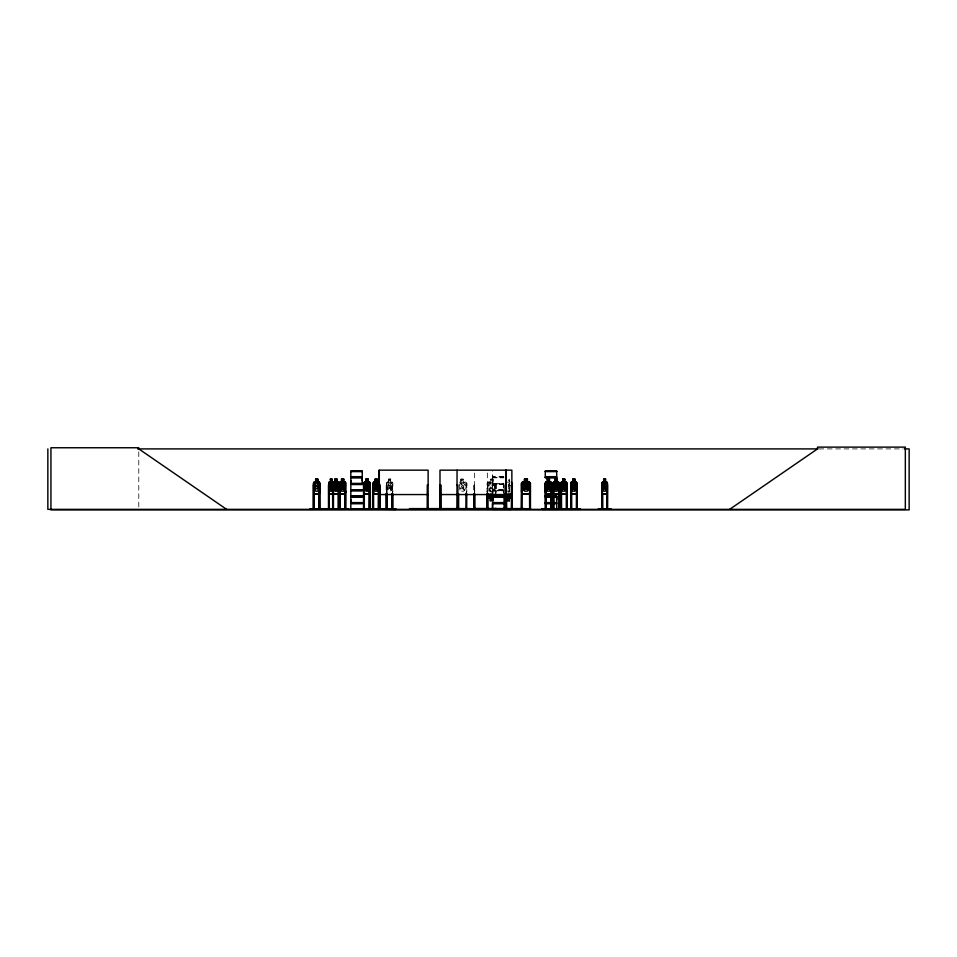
<?xml version="1.0" encoding="UTF-8"?>
<svg xmlns="http://www.w3.org/2000/svg" width="957" height="957" viewBox="0 0 957 957"><rect width="100%" height="100%" fill="white"/><g stroke="black" fill="none" stroke-linecap="round" stroke-linejoin="round"><path stroke-width="0.72" stroke-dasharray="4.79 3.59" d="M503.801 490.439L492.448 490.331L503.801 490.235M392.023 494.087L392.729 491.192M392.322 493.19L392.872 491.204M503.861 477.065L492.496 477.065L492.58 471.61M503.861 483.799L492.496 483.799L492.58 477.77L492.568 483.405L503.789 483.405M465.772 494.087L466.765 491.192L466.872 483.141L465.808 482.089L463.87 482.089M466.179 493.19L466.872 491.204M487.077 488.752L488.106 485.761L495.152 485.761L496.073 488.752M494.972 494.087L496.073 491.204M492.508 477.041L492.568 477.806L503.789 477.806M492.508 483.763L492.58 493.322M508.346 491.754L509.543 489.745M508.299 485.043L509.626 483.118M492.209 493.345C496.252 489.721 492.771 487.879 491.563 492.688C487.986 485.139 488.572 494.948 491.587 487.269C492.783 491.79 496.348 490.893 492.185 486.623C496.133 483.129 492.711 481.383 491.527 485.929C490.51 481.371 486.969 483.165 490.941 486.611L489.027 489.876L490.965 493.334M508.466 493.345L509.734 491.168M509.674 484.529L508.442 486.623L509.734 488.8M497.389 490.785L499.159 490.785M488.668 491.168L490.175 488.764L490.175 483.189L492.975 483.189L492.975 488.788L494.47 491.168M387.214 482.184L386.401 492.149M818.965 448.905L903.241 448.905M503.789 476.682L492.568 476.682L492.568 472.626M492.508 477.447L503.861 477.411M390.755 479.086L388.554 479.086L387.645 488.788L388.698 491.192L390.683 491.192L391.736 488.788L391.736 483.189L390.683 482.184L390.683 479.086L390.755 482.089L392.131 482.089L392.872 483.141L392.729 492.149M388.626 479.182L390.683 479.182M463.774 479.182L460.963 479.182L460.963 482.184L459.468 483.189L459.468 488.788L460.963 491.192L463.774 491.192L465.269 488.788L465.269 483.189L463.774 482.184L463.87 479.086L460.867 479.086L460.867 482.089L458.822 482.089M490.175 479.182L492.975 479.182L492.975 482.184L494.47 483.189L494.47 488.788L492.975 491.192L490.175 491.192L488.668 488.788L488.668 483.189L490.175 482.184L490.068 479.086L493.07 479.086L493.07 482.089L495.02 482.089L496.073 483.141L495.977 495.427M492.472 479.684L490.678 479.684L490.678 480.689L492.472 480.689M388.626 482.089L387.118 482.089L386.437 483.153L386.939 493.19M490.068 482.089L488.022 482.089L487.077 483.153L487.077 492.783M387.142 482.184L392.095 482.184M459.372 482.184L465.772 482.184M488.07 482.184L494.972 482.184L495.977 483.189L495.977 492.149M506.432 482.184L509.232 482.184L509.232 479.182M392.801 483.141L392.059 482.089M492.52 484.206L503.861 484.146M503.789 484.541L492.568 484.541L492.568 493.154M392.729 484.984L391.927 484.984L391.927 492.149M466.765 484.984L465.939 484.984L465.939 492.149M487.005 484.984L487.891 484.984L487.891 492.317M495.977 484.984L495.14 484.984L495.152 492.149M508.586 485.761L511.409 485.761M490.175 488.788L492.975 488.764M492.58 490.785L503.777 490.785M386.508 491.204L387.095 494.183M506.432 491.168L509.232 491.168M509.579 490.211L508.37 488.202M495.068 485.869L495.977 488.764M487.173 491.192L487.771 493.118M487.077 491.204L487.687 493.19M509.327 479.086L509.339 482.089M509.232 483.189L509.232 488.788M508.729 479.684L508.729 480.689M503.43 483.201L503.442 492.771M503.334 483.153L503.334 492.783M487.472 473.033L487.472 493.118M474.708 492.317L474.708 484.984L473.906 484.984L473.906 492.317M474.481 473.033L474.481 493.118M474.122 484.984L474.122 492.317M466.765 483.189L466.765 492.149M392.502 484.984L392.502 492.149M392.143 484.984L392.143 492.149M386.987 492.149L386.987 484.984L386.173 484.984L386.173 492.149M386.76 484.984L386.76 492.149M138.789 451.848L138.789 507.892M391.449 490.068L390.767 490.163L389.607 487.269L387.764 490.187L389.152 486.611L387.824 483.177L389.571 485.929L391.377 483.177L390.025 486.623L391.449 490.068M464.994 490.068L464.025 490.163L462.375 487.269C461.083 491.838 457.649 490.857 461.741 486.611C457.769 483.165 461.31 481.371 462.327 485.929C463.463 481.61 467.052 482.519 462.985 486.623L464.994 490.068M390.324 479.684L389.056 479.684L389.056 480.689L390.324 480.689L390.324 479.684M463.272 479.684L461.465 479.684L461.465 480.689L463.272 480.689L463.272 479.684M390.683 483.189L388.698 483.189L388.698 488.788L390.683 488.788L390.683 483.189M463.774 483.189L460.963 483.189L460.963 488.788L463.774 488.788L463.774 483.189M503.777 489.793L492.58 489.793L503.801 489.936"/><path stroke-width="1.44" d="M362.248 502.592L350.836 502.592L350.848 499.793M362.248 483.405L350.836 483.405L350.848 480.605M362.236 480.605L362.236 477.806M556.675 499.793L556.675 496.982L545.275 496.982M435.579 508.909L444.73 508.873M501.839 509.351L511.313 508.729M545.251 509.136L545.179 483.153L545.921 482.089M487.376 508.897L487.472 493.788M606.69 494.087L607.3 491.192M324.626 508.909L348.922 508.909M319.148 494.183L319.937 483.141L319.124 482.089M319.961 491.204L319.207 494.183L314.159 494.183M333.491 494.183L338.539 494.183L339.197 491.192L340.118 494.183M338.539 494.183L339.268 491.204M345.022 494.183L345.824 491.204L345.094 494.183L340.046 494.183M364.533 482.089L363.78 483.153L364.438 494.183L369.486 494.183L370.215 483.141L369.402 482.089M369.486 494.183L370.215 491.204M378.529 494.087L379.235 491.192M379.379 491.204L378.577 494.183L373.589 494.183M558.541 494.183L559.331 491.204L558.481 494.087L553.613 494.087M566.257 494.183L567.058 491.204L566.329 494.183L561.28 494.183L560.694 491.204M576.341 494.183L577.143 491.204L576.293 494.087L571.413 494.087M598.281 508.909L611.2 508.909M309.996 509.291L323.083 509.303M329.328 509.291L329.184 484.984L328.478 484.984L328.49 509.363M360.287 508.909L395.923 509.363L350.8 509.136L350.848 503.717L362.248 503.717M369.163 509.303L369.27 484.984L370.072 484.984M541.961 509.291L580.576 509.303M541.985 508.873L580.54 509.291L542.021 509.363M567.226 509.303L567.214 484.984L566.4 484.984L566.436 509.363M332.737 488.788L331.947 491.192L330.476 491.192L329.675 488.788L329.675 483.189L330.476 482.184M511.648 493.19L512.33 491.204M530.465 491.204L529.436 494.183L522.39 494.183L521.457 491.204M378.697 509.351L378.876 508.478M456.884 508.897L457.075 470.162M487.005 493.585L486.802 508.861M521.182 509.303L521.457 483.153L522.414 482.089L524.46 482.089L524.46 479.086L527.463 479.086L527.367 482.184L528.862 483.189L528.862 488.788L527.367 491.192L524.556 491.192L523.06 488.788L523.06 483.189L524.556 482.184L524.556 479.182L527.367 479.182M328.777 509.363L328.753 483.153L329.256 482.089L330.416 482.089M328.837 483.153L329.364 482.089M605.506 482.089L606.786 482.089L607.444 483.141L606.726 494.183L602.372 494.183L601.797 483.153L602.467 482.089L603.735 482.089M601.941 483.201L602.491 482.184L606.762 482.184M490.355 494.374C486.814 497.831 491.659 497.389 491.611 494.027L493.405 496.839M506.612 494.374C503.083 497.831 507.928 497.389 507.88 494.027C507.868 497.365 512.521 497.831 509.076 494.386M314.255 482.089L313.573 483.201L313.489 509.363M333.574 482.089L332.904 483.201L332.689 509.363L332.569 484.984L333.419 484.984M339.089 509.363L339.197 483.141L340.07 482.089L341.577 482.089M339.46 483.201L340.142 482.089M372.895 509.363L372.943 483.153L373.685 482.089L375.132 482.089M553.648 482.089L552.967 483.201L552.871 509.363M560.658 509.363L560.694 483.153L561.4 482.184L566.281 482.184L566.915 483.189L566.915 491.192M571.437 494.183L570.707 483.153L571.449 482.089M570.851 483.201L571.485 482.184M503.98 503.717L492.568 503.717L492.58 508.968L510.99 509.363L492.544 509.351M492.484 509.196L492.568 503.717M511.337 497.772L512.234 496.755L512.33 483.141L511.277 482.089M512.33 496.803L511.373 497.867L504.387 497.867M603.711 482.184L602.79 483.189L602.79 488.788L603.711 491.192L605.446 491.192L606.379 488.788L605.506 479.086M335.094 482.184L334.029 483.189L334.029 488.788L335.094 491.192L337.079 491.192L338.132 488.788L338.132 483.189L337.079 482.184L337.008 479.182L335.022 479.182L335.094 482.184L335.022 479.086M375.204 482.184L374.139 483.189L374.139 488.788L375.204 491.192L377.178 491.192L378.242 488.788L378.242 483.189L377.178 482.184L377.106 479.182L375.132 479.182L375.204 482.184L375.06 479.086L377.249 479.086L377.178 482.184M547.368 482.184L546.303 483.189L546.303 488.788L547.368 491.192L549.342 491.192L550.407 488.788L550.407 483.189L549.342 482.184L549.342 479.182L547.368 479.182L547.44 482.184L547.368 479.086M729.641 509.363L817.493 448.905L817.493 447.122L905.334 447.122L905.334 509.363L47.85 509.363L47.85 448.905M329.052 509.303L328.909 493.585M369.402 509.303L369.498 484.984M137.664 448.905L817.948 448.905M904.664 448.905L909.15 448.905L909.15 509.878L50.936 509.878L50.936 447.756L138.789 447.756L138.789 448.905L226.63 509.363M350.824 471.047L362.26 471.047M545.263 471.047L556.699 471.047M350.848 471.61L362.236 471.61M545.287 471.61L556.675 471.61M362.248 476.682L350.836 476.682L350.836 471.275L362.26 471.251L362.236 476.682M350.752 477.065L362.32 477.065M545.203 477.065L556.771 477.065M350.752 477.411L362.32 477.411M545.203 477.411L556.771 477.411M545.275 477.806L556.687 477.806M330.332 479.086L331.995 479.086L331.947 482.184L332.737 483.189M334.95 479.086L337.151 479.086L337.079 482.184M368.098 479.086L365.909 479.086L365.981 482.184M547.296 479.086L549.485 479.086L549.414 482.184M557.213 479.086L555.024 479.086L555.096 482.184L554.031 483.189L554.031 488.788L555.096 491.192L557.07 491.192L558.134 488.788L557.141 479.086L557.213 482.089L558.589 482.089M605.59 479.086L603.652 479.086L603.795 482.184M315.702 479.182L317.748 479.182M330.38 479.182L331.947 479.182M341.577 479.182L343.635 479.182M365.981 479.182L368.026 479.182L367.955 482.184L369.091 483.189L369.091 488.788L368.026 491.192L366.041 491.192L364.988 488.788L364.988 483.189L366.041 482.184L366.041 479.182M555.096 479.182L557.141 479.182M562.812 479.182L564.869 479.182M572.896 479.182L574.954 479.182L574.882 482.184L575.947 483.189L575.947 488.788L574.882 491.192L572.896 491.192L571.843 488.788L572.824 479.086L575.025 479.086L574.954 482.184M603.711 479.182L605.53 479.182M315.702 482.089L314.183 482.089L313.501 483.153L314.243 494.183M317.748 482.089L319.195 482.089M331.912 482.089L333.024 482.089L333.526 483.189L333.443 509.363M335.022 482.089L333.503 482.089L332.833 483.153L332.94 509.363M337.079 482.089L338.515 482.089M343.635 482.089L345.082 482.089M364.461 482.089L365.981 482.089M368.026 482.089L369.474 482.089M377.178 482.089L378.625 482.089L379.379 483.141L379.403 509.363M527.463 482.089L529.4 482.089L530.465 483.141L530.453 509.363M545.849 482.089L547.368 482.089M549.414 482.089L550.861 482.089M555.096 482.089L553.577 482.089L552.895 483.153L553.086 509.363M562.812 482.089L561.304 482.089L560.694 483.153M564.869 482.089L566.317 482.089L567.058 483.141L567.058 509.363M571.389 482.089L572.896 482.089M574.954 482.089L576.401 482.089M314.207 482.184L319.16 482.184L319.794 483.189L319.853 509.363M329.28 482.184L333 482.184M333.538 482.184L338.491 482.184M340.094 482.184L345.046 482.184M364.485 482.184L369.438 482.184M373.649 482.184L378.601 482.184M522.462 482.184L529.365 482.184L530.357 483.189M545.885 482.184L550.837 482.184M553.613 482.184L558.553 482.184M571.413 482.184L576.365 482.184M344.975 482.184L345.824 483.141L345.01 482.089M363.78 483.153L363.672 509.363M369.366 482.184L370.215 483.141M372.943 483.153L373.72 494.087L378.601 494.087M545.179 483.153L545.897 494.183M550.765 482.184L551.615 483.141L551.603 509.363M570.707 483.153L570.755 509.315M577.262 509.363L577.143 483.141L576.939 509.363M601.797 483.153L601.845 509.363L601.786 508.478L602.671 508.478L602.659 509.363L602.611 493.585M545.275 483.405L546.052 483.405M550.981 483.405L553.84 483.405M350.752 483.799L362.32 483.799M545.203 483.799L545.968 483.799M550.981 483.799L553.876 483.799M350.752 484.146L362.32 484.146M545.203 484.146L545.968 484.146M550.981 484.146L553.876 484.146M362.248 484.541L350.836 484.541L350.836 489.936L362.236 489.793M545.275 484.541L546.052 484.541M550.981 484.541L553.84 484.541M318.98 484.984L319.782 484.984M345.68 484.984L344.879 484.984L345.034 509.363M428.114 484.984L427.289 484.984L427.193 509.363M439.993 484.984L440.794 484.984L440.866 509.363M457.075 484.984L457.901 484.984L457.913 509.363M505.858 484.984L505.033 484.984L505.033 509.363L504.937 508.478M506.241 484.984L506.564 509.363M512.234 484.984L511.397 484.984L511.409 509.363M521.409 484.984L522.235 484.984L522.139 509.363M530.357 484.984L529.532 484.984L529.628 509.363M545.203 484.984L546.016 484.984L546.088 509.363M551.77 484.984L550.957 484.984L550.885 509.363M552.931 484.984L553.744 484.984L553.744 509.363M560.658 484.984L561.46 484.984L561.532 509.363M570.743 484.984L571.544 484.984L571.616 509.363M577.298 484.984L576.485 484.984L576.425 509.363M601.845 484.984L602.611 484.984M313.573 485.989L319.961 485.989M546.076 489.793L545.287 489.793L546.028 489.948M362.26 489.948L350.729 490.092L362.26 490.175M545.263 490.235L546.064 490.223M550.981 490.151L553.84 490.175M362.26 490.463L350.824 490.427L350.848 495.858L362.248 495.858M545.263 490.463L546.028 490.439M550.981 490.439L553.84 490.427M350.848 490.785L362.236 490.785M545.287 490.785L546.076 490.785M550.981 490.785L553.828 490.785M332.833 491.204L333.562 494.183M363.78 491.204L364.509 494.183M373.003 491.204L373.661 494.183M551.543 491.204L550.813 494.183L545.825 494.183M552.895 491.204L553.625 494.183L558.613 494.183M601.797 491.204L602.455 494.183M314.207 494.087L319.16 494.087M329.28 494.087L333 494.087M333.538 494.087L338.491 494.087M340.094 494.087L345.046 494.087M364.485 494.087L369.438 494.087M522.462 494.087L529.365 494.087M550.837 494.087L545.885 494.087L545.311 491.192M561.328 494.087L566.281 494.087M602.42 494.087L606.762 494.087M571.365 494.183L576.413 494.183M379.331 494.554L428.114 494.554M439.993 494.554L511.863 494.554M492.568 495.858L503.98 495.858M545.275 495.858L556.687 495.858M350.752 496.252L362.32 496.252M492.496 496.252L504.064 496.252M545.203 496.252L556.771 496.252M350.752 496.599L362.32 496.599M492.496 496.599L504.064 496.599M545.203 496.599L556.771 496.599M362.248 496.982L350.836 496.982L350.836 502.592M492.568 496.982L503.98 496.982M506.337 500.87L509.339 500.87L509.339 497.867M492.568 502.592L503.98 502.592M545.275 502.592L556.687 502.592L556.687 496.982M350.752 502.975L362.32 502.975M492.496 502.975L504.064 502.975M545.203 502.975L556.771 502.975M350.752 503.322L362.32 503.322M492.496 503.322L504.064 503.322M545.203 503.322L556.771 503.322M545.275 503.717L556.687 503.717L556.687 509.124M313.178 508.478L314.147 508.478M319.853 508.478L318.896 508.478L318.908 509.363L318.98 493.585M328.407 508.478L329.256 508.478M332.486 508.478L333.503 508.478M340.01 508.478L338.24 508.478L338.252 509.363M345.764 508.478L344.795 508.478L344.807 509.363M363.433 508.478L364.402 508.478L364.402 509.363M369.187 508.478L370.156 508.478M372.596 508.478L373.553 508.478M378.338 508.478L380.252 508.478M387.059 508.478L386.09 508.478L386.102 509.363M391.844 508.478L392.813 508.478M530.453 508.478L529.436 508.478L529.436 509.363M546.1 508.478L545.119 508.478L545.37 509.363M550.873 508.478L551.842 508.478M552.847 508.478L553.828 508.478L553.804 509.363M558.601 508.478L559.57 508.478M560.575 508.478L561.544 508.478M567.298 508.478L566.329 508.478L566.341 509.363M571.628 508.478L570.659 508.478L570.671 509.363M576.401 508.478L577.382 508.478L577.37 509.363M607.695 508.478L606.81 508.478L606.81 509.363L606.87 484.984L607.635 484.984L607.635 509.363M323.023 508.873L310.02 508.873L323.047 509.291M458.738 508.729L465.844 508.729M477.974 509.291L471.406 508.861L478.01 509.303M487.926 508.729L495.056 508.729M496.013 508.873L496.671 509.351M522.331 508.729L529.436 508.729M350.848 508.968L395.971 508.909M477.962 508.897L471.49 509.303M512.234 483.189L512.222 509.363L512.33 508.478M506.109 509.303L505.954 508.478M506.432 509.351L506.253 470.162M495.87 508.478L495.965 509.363L496.061 508.478M428.365 509.303L428.21 508.478M373.625 509.351L373.481 484.984L372.68 484.984L372.608 509.363M564.797 482.184L565.862 483.189L565.862 488.788L564.797 491.192L562.812 491.192L561.759 488.788L561.759 483.189L562.812 482.184L562.812 479.086M503.43 496.767L504.435 497.772M487.173 496.767L488.178 497.772M487.077 496.815L488.13 497.867L492.975 497.772L492.975 500.774M576.329 482.089L577.143 483.141M558.517 482.089L559.331 483.141L559.331 509.363L559.486 484.984L558.685 484.984L558.613 509.363M550.789 482.089L551.615 483.141M338.455 482.089L339.268 483.141L339.448 509.363M606.714 482.089L607.384 483.189L607.252 509.363M332.916 482.184L332.952 494.183L329.244 494.183L328.753 491.204L329.352 494.183M511.409 485.761L512.33 488.752L511.636 486.838M330.177 482.089L333.192 493.441M570.851 491.192L571.485 494.087M313.645 491.192L314.279 494.087M607.611 508.478L607.444 509.363M607.121 484.984L607.061 509.363M602.36 484.984L602.42 509.363M602.097 484.984L602.097 509.363M576.844 508.478L576.82 509.363M576.712 484.984L576.652 509.363M572.968 479.182L572.968 482.184M571.52 508.478L571.389 509.363L571.329 484.984M570.97 484.984L571.102 509.363M566.891 508.478L566.771 509.363M566.628 484.984L566.568 509.363M564.869 482.184L564.869 479.086L562.752 479.086L562.752 482.089M561.245 484.984L561.304 509.363M561.101 508.478L560.981 509.363M560.886 484.984L560.814 509.363M559.044 508.478L559.127 509.363M558.9 484.984L558.84 509.363M553.517 484.984L553.589 509.363M553.254 508.478L553.385 509.363M551.83 508.478L551.83 509.363M551.543 483.141L551.435 509.363M551.28 508.478L551.316 509.363M551.184 484.984L551.112 509.363M545.861 508.478L545.861 509.363M545.789 484.984L545.693 509.363L545.43 484.984M524.903 509.363L524.903 508.61L473.823 508.478L473.835 509.363L473.906 493.788M523.144 508.61L523.144 509.363M522.331 508.478L522.331 509.363M521.565 483.201L521.565 491.192M521.505 508.478L521.505 509.363M511.899 509.363L511.863 470.162L439.993 470.162L439.993 509.363L439.897 508.478M511.313 508.478L511.313 509.363M510.739 493.968L510.739 496.767L509.232 497.772L509.232 500.774M509.232 493.968L509.232 496.767L506.432 496.767L506.432 493.968M506.432 500.774L506.432 497.772L504.937 496.767L504.937 493.968M505.858 470.162L505.918 509.363M504.195 508.478L504.195 509.363M504.1 493.585L504.1 509.363M495.248 508.478L495.236 509.363M495.152 508.478L495.056 509.363M493.07 497.867L493.07 500.87L490.068 500.87L490.175 497.772L488.668 496.767L488.668 493.968M492.975 493.968L492.975 496.767L490.175 496.767L490.175 493.968M487.831 493.585L487.926 509.363M487.735 508.478L487.747 509.363M486.922 508.478L486.826 509.363M474.708 493.788L474.708 509.363M474.481 493.788L474.552 509.363M474.349 508.478L474.265 509.363M474.122 493.788L474.062 509.363M470.473 509.363L470.473 508.61L409.5 508.61L409.5 509.363M468.691 508.61L468.691 509.363M466.86 508.478L466.86 509.363M466.765 493.585L466.669 509.363M465.939 493.585L465.939 509.363M465.844 508.478L465.844 509.363M458.738 508.478L458.738 509.363M458.642 493.585L458.642 509.363M457.817 493.585L457.721 509.363M457.171 508.478L457.171 509.363M440.567 484.984L440.639 509.363M440.364 508.478L440.471 509.363M440.316 484.984L440.304 509.363M428.174 509.363L428.114 470.162L379.331 470.162L379.199 509.363L379.092 470.162M411.271 508.61L411.271 509.363M392.729 493.585L392.693 509.363M392.502 493.585L392.573 509.363M392.37 508.478L392.406 509.363M392.143 493.585L392.286 509.363M391.927 493.585L392.083 509.363M391.856 508.478L391.856 509.363M386.987 493.585L387.047 509.363M386.76 493.585L386.831 509.363M386.628 508.478L386.532 509.363L386.401 493.585M386.173 493.585L386.173 509.363M380.252 509.363L380.156 484.984L378.422 484.984L378.362 509.363M380.061 508.478L380.061 509.363M378.649 484.984L378.577 509.363M373.254 484.984L373.266 509.363M373.003 508.478L373.039 509.363M370.144 483.141L370.072 509.363M369.857 484.984L369.857 509.363M369.713 508.478L369.629 509.363M368.026 479.086L368.026 482.184M364.294 509.363L364.33 484.984L363.516 484.984L363.552 509.363M364.103 484.984L364.174 509.363M363.875 508.478L363.851 509.363M362.236 483.405L362.248 477.806L350.836 477.806L350.836 483.405M345.752 483.141L345.68 509.363M345.465 484.984L345.525 509.363M345.321 508.478L345.357 509.363M345.106 484.984L345.106 509.363M343.707 482.089L343.707 479.086L341.505 479.086L340.596 488.788L341.649 491.192L343.635 491.192L344.699 488.788L344.699 483.189L343.635 482.184L343.635 479.086M339.998 509.363L339.938 484.984L338.323 484.984L338.323 509.363M339.711 484.984L339.783 509.363M339.532 483.201L339.532 491.192M339.484 508.478L339.579 509.363M338.898 484.984L338.898 509.363M338.802 508.478L338.682 509.363M338.539 484.984L338.479 509.363M333.156 484.984L333.215 509.363M331.864 479.182L331.864 482.184M330.416 479.086L330.38 482.184M319.554 484.984L319.626 509.363M319.423 508.478L319.459 509.363M319.195 484.984L319.136 509.363M317.676 479.182L317.676 482.184M315.762 479.182L315.762 482.184L314.709 483.189L314.709 488.788L315.762 491.192L317.748 491.192L318.813 488.788L317.82 479.086L315.631 479.086L315.702 482.184M314.135 509.363L314.063 484.984L313.262 484.984L313.298 509.363M313.848 484.984L313.908 509.363M313.585 508.478L313.74 509.363M606.319 490.068L604.692 487.269L603.089 490.187L604.298 486.611L603.233 483.129L605.446 483.189L605.446 488.788L603.711 488.788L603.7 483.201L604.668 485.929L606.248 483.177L605.063 486.623L606.319 490.068M337.845 490.068L337.127 490.08L336.003 487.269L334.854 490.163L334.137 490.068L335.548 486.611L334.22 483.177L335.967 485.929L337.773 483.177L336.421 486.623L337.845 490.068M344.4 490.068L343.683 490.08L342.558 487.269L341.41 490.163L340.692 490.068L342.104 486.611L340.776 483.177L342.522 485.929L344.329 483.177L342.977 486.623L344.4 490.068M368.792 490.068L368.074 490.08L366.95 487.269L365.801 490.163L365.084 490.068L366.495 486.611L365.167 483.177L366.914 485.929L368.72 483.177L367.368 486.623L368.792 490.068M377.955 490.068L377.225 490.08L376.101 487.269L374.259 490.187L375.646 486.611L374.319 483.177L376.065 485.929L377.871 483.177L376.532 486.623L377.955 490.068M550.311 490.068L549.581 490.08L548.457 487.269L547.308 490.163L546.603 490.068L548.014 486.611L546.686 483.177L548.421 485.929L550.227 483.177L548.887 486.623L550.311 490.068M558.039 490.068L557.357 490.163L556.184 487.269L554.342 490.187L555.73 486.611L554.402 483.177L557.07 483.189L557.07 488.788L555.096 488.788L555.048 483.201L556.149 485.929L557.955 483.177L556.615 486.623L558.039 490.068M565.754 490.068L565.037 490.08L563.912 487.269L562.07 490.187L563.458 486.611L562.13 483.177L563.876 485.929L565.683 483.177L564.331 486.623L565.754 490.068M575.839 490.068L575.157 490.163L573.997 487.269L572.154 490.187L573.542 486.611L572.214 483.177L574.882 483.189L574.882 488.788L572.896 488.788L572.86 483.201L573.961 485.929L575.767 483.177L574.415 486.623L575.839 490.068M528.587 490.068L527.558 490.08L525.967 487.269C524.843 491.802 521.134 490.905 525.333 486.611C521.362 483.165 524.903 481.371 525.919 485.929C527.056 481.61 530.645 482.519 526.577 486.623L528.587 490.068M556.699 471.275L545.263 471.251L545.287 476.682L556.687 476.682L556.687 471.275M317.389 479.684L316.121 479.684L316.121 480.689L317.389 480.689L317.389 479.684M331.684 479.684L330.739 479.684L330.739 480.689L331.684 480.689L331.684 479.684M336.72 479.684L335.452 479.684L335.452 480.689L336.72 480.689L336.72 479.684M343.276 479.684L342.008 479.684L342.008 480.689L343.276 480.689L343.276 479.684M367.667 479.684L366.399 479.684L366.399 480.689L367.667 480.689L367.667 479.684M376.831 479.684L375.551 479.684L375.551 480.689L376.831 480.689L376.831 479.684M526.864 479.684L525.058 479.684L525.058 480.689L526.864 480.689L526.864 479.684M548.995 479.684L547.715 479.684L547.715 480.689L548.995 480.689L548.995 479.684M556.723 479.684L555.443 479.684L555.443 480.689L556.723 480.689L556.723 479.684M564.439 479.684L563.171 479.684L563.171 480.689L564.439 480.689L564.439 479.684M574.523 479.684L573.255 479.684L573.255 480.689L574.523 480.689L574.523 479.684M605.135 479.684L604.023 479.684L604.023 480.689L605.135 480.689L605.135 479.684M317.748 483.189L315.762 483.189L315.762 488.788L317.748 488.788L317.748 483.189M331.947 483.189L330.476 483.189L330.476 488.788L331.947 488.788L331.947 483.189M337.079 483.189L335.094 483.189L335.094 488.788L337.079 488.788L337.079 483.189M343.635 483.189L341.649 483.189L341.649 488.788L343.635 488.788L343.635 483.189M368.026 483.189L366.041 483.189L366.041 488.788L368.026 488.788L368.026 483.189M377.178 483.189L375.204 483.189L375.204 488.788L377.178 488.788L377.178 483.189M527.367 483.189L524.556 483.189L524.556 488.788L527.367 488.788L527.367 483.189M549.342 483.189L547.368 483.189L547.368 488.788L549.342 488.788L549.342 483.189M564.797 483.189L562.812 483.189L562.812 488.788L564.797 488.788L564.797 483.189M553.828 489.793L550.981 489.793L553.84 489.936M492.472 499.267L490.678 499.267L490.678 500.272L492.472 500.272L492.472 499.267M508.729 499.267L506.935 499.267L506.935 500.272L508.729 500.272L508.729 499.267M503.37 509.363L503.37 508.478L503.274 509.363"/></g></svg>
